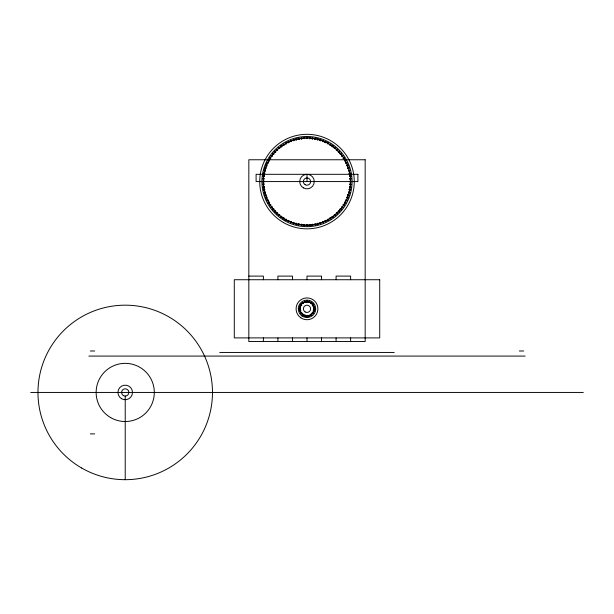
<?xml version="1.0" encoding="UTF-8"?>
<svg xmlns="http://www.w3.org/2000/svg" width="614" height="614" viewBox="0 0 614 614"><rect width="100%" height="100%" fill="white"/><g stroke="black" fill="none" stroke-linecap="round" stroke-linejoin="round"><path stroke-width="0.92" d="M311.743 138.257C311.659 139.094 312.994 139.301 313.171 138.488C312.273 135.617 311.006 140.529 313.186 138.38M300.814 224.762L301.336 224.156L302.103 224.409L300.891 224.517L301.443 225.576L302.257 224.939M304.989 225.161L304.214 225.837L303.6 224.816L304.805 224.632L304.068 224.409L303.539 225.062M309.019 137.935L309.932 138.733L310.316 137.59L309.126 137.643L309.671 138.756L310.461 138.081M306.279 137.996L306.793 138.649L307.553 138.426L306.34 138.25L306.946 137.221L307.729 137.95M300.453 308.873L300.446 308.712M306.271 225.2C306.225 224.394 307.499 224.202 307.698 224.985C306.862 227.871 305.542 222.959 307.721 225.138M307.107 315.366L307.698 315.895L306.647 315.45L306.447 316.563L307.253 316.77L307.729 316.049M307.721 301.597L307.299 300.883L306.486 301.029L306.693 302.203L307.729 301.581L307 302.272M313.547 308.873L314.076 309.517L313.631 308.466L314.782 308.305L314.913 309.164L314.222 309.54M303.539 138.089C304.521 138.994 305.726 138.319 303.792 138.587C302.733 137.551 305.035 136.753 304.989 137.996M314.452 138.641C314.307 139.562 315.834 139.739 315.895 138.802C314.805 136.178 313.815 140.921 315.888 138.856M298.112 224.287L298.65 223.719L299.425 224.018L298.204 224.049L298.688 225.138L299.54 224.555M309.126 302.618C311.866 298.604 305.672 303.7 309.924 302.165M306.279 315.987L307 315.358M313.554 308.712L314.184 308.098M294.229 223.235L293.346 223.772L292.947 222.613L294.16 222.721L293.408 222.345L292.832 222.836M319.771 139.915C319.518 140.783 320.938 141.174 321.176 140.307C320.654 137.528 318.597 141.903 321.153 140.36M296.854 224.01L295.971 224.532L295.587 223.373L296.792 223.488L296.094 223.105L295.464 223.596M317.162 139.086L317.906 140.046L318.474 138.948L317.284 138.864L317.645 140.015L318.551 139.501M305.457 315.911L304.836 316.456L304.107 316.064L304.559 315.028L305.48 315.711L305.028 315.059M308.543 301.727L308.972 302.579M291.635 222.352L290.721 222.828L290.399 221.646L291.604 221.831L290.921 221.408L290.268 221.861M289.102 221.301L288.112 221.708L287.928 220.518L289.11 220.802L288.434 220.319L287.766 220.733M327.339 143.085L328.321 142.686L328.651 143.699M322.381 140.752L323.325 140.337L323.716 141.327M324.898 141.842L325.888 141.443L326.234 142.417M304.076 315.473L304.874 315.013M329.733 144.397L330.769 144.129L330.961 145.173M303.37 315.036L302.341 315.32L302.326 314.092L303.446 314.583L302.925 314L302.157 314.245M286.623 220.15C287.475 218.952 284.888 221.884 285.372 219.413C286.677 218.945 286.861 219.236 285.349 219.451M281.972 217.256C282.77 217.026 279.57 218.031 280.997 216.235C282.471 216.496 282.156 216.42 280.805 216.397M284.244 218.791C285.088 218.193 282.056 220.004 283.154 217.855C284.566 217.809 284.482 217.916 283.046 217.97M310.669 302.541L311.705 302.349L311.843 303.393M332.051 145.856L333.072 145.695L333.225 146.715M335.397 148.381C335.72 148.818 334.975 146.439 334.285 147.46M275.732 211.93C276.86 211.016 273.606 213.158 274.742 210.871C276.085 210.809 276.2 211.17 274.704 210.901M276.607 212.874C278.134 213.127 278.173 212.843 276.684 212.805C275.394 214.793 278.695 213.388 277.666 213.872M279.754 215.652C280.682 215.437 277.252 216.189 278.933 214.509C280.444 215.092 279.877 214.57 278.633 214.723M337.431 150.23L337.362 149.24L336.372 149.24M338.26 151.221L339.296 151.174L339.296 152.241M272.179 207.77C273.422 206.688 270.229 208.975 271.196 206.695C272.432 206.404 272.908 207.171 271.281 206.626M273.852 209.942C275.103 209.029 271.641 210.901 272.961 208.791C274.289 208.783 274.427 209.197 272.923 208.821M340.148 153.208L341.177 153.3L341.039 154.36M312.426 303.976L313.47 304.114L313.278 305.15M301.574 313.654L301.842 313.048L301.052 313.815L300.399 312.979L300.975 312.38L301.735 312.71M341.86 155.35L342.881 155.503L342.719 156.524M269.822 204.308C271.81 205.291 270.383 203.633 269.485 204.692C269.07 206.818 271.925 204.355 270.559 205.56M344.27 158.78L344.423 157.767L343.441 157.591M267.888 200.778C269.277 199.596 266.207 201.96 266.936 199.719C267.996 199.059 268.978 200.456 267.22 199.489M346.112 162.372L347.11 162.641L346.833 163.631M269.124 203.226C270.605 201.899 267.336 204.462 268.218 202.113C269.293 201.622 270.114 202.704 268.471 201.929M344.876 159.924C344.684 159.41 346.757 160.906 345.536 161.221M300.407 311.72L300.814 311.045L299.901 311.766L299.44 310.738L300.208 310.346L300.799 310.945M266.177 196.956C268.111 198.115 266.668 196.28 265.755 197.393C265.363 199.473 268.272 197.063 266.752 198.291M347.248 164.859L348.215 165.197L347.877 166.171M300.776 312.449L301.674 312.626M265.785 195.728C267.328 194.569 264.181 196.749 264.949 194.592C265.985 193.894 266.99 195.582 265.286 194.362M348.215 167.422L349.166 167.822L348.767 168.766M313.654 305.895L314.606 306.348L314.092 307.276M264.342 190.447C265.885 189.028 263.452 191.545 263.452 189.526C263.982 188.176 265.916 190.348 264.058 189.028M349.658 172.695L350.556 173.209L349.988 174.115M264.926 193.126C266.53 191.729 263.92 194.216 264.074 192.144C264.749 190.992 266.399 192.888 264.619 191.706M349.067 170.024L349.957 170.546L349.389 171.436M263.866 187.754C265.432 186.38 263.122 188.774 263.007 186.879C263.46 185.405 265.517 187.661 263.675 186.318M350.133 175.397C348.775 175.335 352.49 175.896 350.371 176.824M263.567 185.037C265.002 183.655 263.444 185.804 262.738 184.407C262.662 182.596 265.409 184.76 263.475 183.586M350.433 178.114L351.269 178.789L350.533 179.564M299.947 310.354L300.776 310.837M263.383 180.846C265.54 182.005 262.132 179.795 262.738 181.921C263.59 183.049 264.956 180.746 263.383 182.304M350.678 182.297L351.354 181.575L350.678 180.846M299.778 309.54C301.436 308.842 298.496 310.2 299.033 308.612C299.202 307.391 301.267 308.942 299.832 308.098M263.475 179.564C264.979 178.29 263.559 180.209 262.738 178.943C262.6 177.101 265.371 179.303 263.567 178.114M350.525 183.586L351.269 184.361L350.44 185.037M248.831 276.1L263.375 276.1L263.375 279.731M90.327 350.993L94.679 350.993M519.321 350.993L523.673 350.993M219.751 352.444L394.249 352.444M88.869 356.082L525.131 356.082M30.7 392.438L583.3 392.438M90.327 433.883L94.679 433.883M263.675 176.832C264.949 175.811 264.442 176.817 263.145 176.556C262.117 174.583 265.655 176.187 263.866 175.397M350.325 186.318L351.001 187.132L350.141 187.754M264.058 174.123C265.701 172.994 264.189 174.767 263.421 173.47C263.375 171.621 265.962 173.962 264.342 172.695M349.942 189.028L350.556 189.933L349.665 190.455M264.619 171.444C265.9 170.6 265.586 171.275 264.181 171.183C263.137 169.218 266.653 170.815 264.933 170.024M349.381 191.706L349.98 192.504L349.128 193.141M299.947 307.284C301.297 306.44 300.691 307.468 299.417 306.854C298.872 304.859 301.942 306.946 300.346 305.895M314.053 310.354L314.621 311.237L313.654 311.743M306.9 302.265L306.279 301.651M265.286 168.781C266.676 168.136 266.33 168.612 264.918 168.512C263.905 166.686 267.32 168.136 265.785 167.422M348.714 194.362L349.166 195.329L348.215 195.728M266.169 166.187C267.589 165.65 267.213 166.095 265.816 165.895C265.048 163.815 268.272 165.849 266.752 164.859M347.823 196.956L348.238 197.9L347.294 198.307M268.471 161.221C269.577 161.052 269.999 160.477 268.372 161.167C266.837 159.156 270.574 160.569 269.124 159.924M345.528 201.929L345.889 202.896L344.876 203.226M267.213 163.654C268.863 163.124 267.95 163.708 266.936 163.431C266.062 161.275 269.369 163.362 267.888 162.372M346.78 199.489L347.133 200.456L346.119 200.786M300.776 305.189C304.674 304.897 297.406 304.897 301.574 303.976M313.224 312.449L313.501 313.478L312.426 313.654M344.178 204.308L344.477 205.299L343.487 205.59M271.327 156.555C272.501 156.516 272.938 155.918 271.234 156.486C269.891 154.651 273.376 155.872 272.14 155.35M269.776 158.811C271.188 158.535 271.073 158.727 269.554 158.596C268.786 156.463 271.964 158.596 270.559 157.591M272.969 154.36C273.852 154.759 274.88 153.124 273.261 154.482C271.158 152.955 274.865 153.3 273.852 153.208M342.719 206.626L342.85 207.686L341.829 207.77M310.845 303.523L311.797 303.439L310.807 303.493M341.077 208.821L341.177 209.85L340.148 209.942M277.666 149.279C278.449 149.202 275.179 149.11 276.922 150.468C278.403 149.724 277.896 150.3 276.607 150.276M274.704 152.241C275.909 152.548 276.507 151.428 274.926 152.387C273.176 150.691 276.622 151.336 275.74 151.221M339.296 210.901L339.335 211.937L338.268 211.93M337.393 212.874L337.362 213.91L336.334 213.872M279.754 147.498L278.725 147.398L278.84 148.596L279.915 148.043L279.401 148.657L278.633 148.427M334.285 215.691L335.313 215.714L335.367 214.723M333.195 216.397L333.11 217.425L332.051 217.295M312.326 305.012L312.925 305.273L312.265 304.928M281.949 145.856L280.928 145.695L280.997 146.915L282.072 146.393L281.519 146.992L280.775 146.715M311.843 314.245L311.659 315.32L310.669 315.097M302.157 303.393L302.917 303.638L303.446 303.04L302.326 303.539L302.295 302.349L303.331 302.541A7.268 7.268 0 0 0 303.362 315.112A7.268 7.268 0 0 0 314.268 308.819A7.268 7.268 0 0 0 303.362 302.518M283.046 145.18L283.798 145.449L284.343 144.85L283.238 145.357L283.231 144.129L284.267 144.397M330.954 217.97L330.808 218.991L329.756 218.791M285.349 143.699L286.055 144.067L286.677 143.561L285.548 143.929L285.679 142.686L286.661 143.085M328.651 219.451C328.613 218.507 328.628 221.731 327.377 220.15M290.292 141.335L291.005 141.734L291.627 141.251L290.445 141.542L290.622 140.353L291.619 140.752M287.766 142.417L288.457 142.824L289.11 142.348L287.958 142.655L288.112 141.443L289.102 141.842M326.234 220.733L325.834 221.731L324.898 221.309M292.847 140.36L293.507 140.813L294.183 140.383L292.993 140.583L293.292 139.393L294.229 139.915M313.24 306.846L313.884 307.299L313.209 306.747M323.731 221.861L323.325 222.813L322.335 222.091L323.378 221.485L322.588 221.585L322.365 222.352M309.924 315.473L309.517 316.41L308.558 315.957M304.076 302.165L304.721 302.625L305.404 302.234L304.153 302.311L304.575 301.198L305.465 301.766M318.536 223.596L318.083 224.517L317.162 224.064M321.168 222.836L320.654 223.772L319.764 222.928L320.853 222.445L320.094 222.452L319.779 223.243M296.854 139.14C296.355 137.544 294.451 139.908 296.201 140.046C297.759 138.603 296.178 140.806 295.449 139.508M314.475 224.617L315.312 225.138L315.895 224.34M298.112 138.856C298.143 140.322 300.315 138.319 299.31 139.263C296.946 140.023 298.926 136.646 299.548 138.641M300.814 138.38C300.76 139.432 302.533 138.772 302.249 138.411C300.484 140.575 300.783 135.955 302.257 138.204M313.186 224.762L312.61 225.568L311.743 224.939M309.019 225.215C309.563 223.964 311.336 224.793 309.264 224.563C308.19 225.683 310.646 226.366 310.461 225.062M350.625 279.731L350.625 276.1L336.081 276.1L336.081 279.731M350.625 337.9L350.625 341.537M336.081 337.9L336.081 341.537M321.544 279.731L321.544 276.1L307 276.1L307 279.731M321.544 337.9L321.544 341.537M307 174.307L307 181.575M307 337.9L307 341.537M292.456 279.731L292.456 276.1L277.919 276.1L277.919 279.731M292.456 337.9L292.456 341.537M277.919 337.9L277.919 341.537M263.375 337.9L263.375 341.537M125.225 396.068L125.225 479.688M314.445 224.402C315.166 223.335 316.494 223.726 314.452 224.356M331.913 146.255C333.248 147.652 332.673 146.823 331.921 146.186M348.529 192.397C348.399 194.101 349.32 190.186 348.537 192.32M336.134 149.739C337.7 151.528 336.295 149.624 336.134 149.739M338.076 211.408L339.12 210.786L338.076 211.408M345.751 200.118L346.58 199.427L345.751 200.087M344.5 160.523L345.229 161.282L344.508 160.454M308.52 315.703C309.141 314.821 310.438 314.782 308.52 315.703M313.186 306.539L313.508 305.972L313.194 306.486M334.085 215.153L335.067 214.509L334.085 215.153M347.762 168.059C348.729 170.224 347.67 166.762 347.762 168.059M317.123 223.795C317.653 222.966 318.912 222.767 317.123 223.795M349.128 189.718C348.936 191.353 349.98 187.454 349.136 189.642M349.811 178.804C350.295 180.961 349.957 176.893 349.811 178.804M312.158 313.056C311.743 314.314 313.585 310.753 312.158 313.002M329.649 144.704C330.731 145.932 330.731 145.595 329.657 144.643M334.085 147.928L335.075 148.634L334.085 147.928M339.887 209.351C339.358 210.188 341.783 207.156 339.895 209.297M346.833 197.601C346.58 199.036 347.9 195.283 346.833 197.601M343.111 158.159C344.3 160.361 342.996 157.069 343.111 158.159M346.833 165.481C347.754 167.668 346.803 164.099 346.841 165.442M336.142 213.334C335.697 213.58 338.276 211.469 336.142 213.334M349.558 176.064L350.157 176.824L349.558 176.011M349.558 187.001C349.489 188.767 350.256 184.783 349.558 186.948M310.546 302.894L310.73 303.416L310.546 302.886M327.293 143.3C328.306 144.536 328.613 144.152 327.293 143.292M341.568 207.179L342.581 206.55L341.576 207.102M324.852 221.002C325.313 220.157 326.702 220.019 324.852 220.994M345.751 162.956C346.948 164.989 345.736 162.303 345.751 162.956M347.762 195.014C347.524 196.633 348.798 192.596 347.762 195.014M341.568 155.887L342.589 156.601L341.568 155.872M349.811 184.269C350.072 186.341 350.18 182.181 349.811 184.269M349.128 173.355C349.88 175.581 349.143 171.851 349.128 173.332M343.111 204.899C342.727 206.335 344.5 202.52 343.111 204.884M327.293 219.758L328.252 219.114L327.293 219.758M339.887 153.715L340.847 154.459L339.895 153.646M349.903 181.521C350.371 183.916 350.233 179.365 349.903 181.468M310.546 314.644C310.715 314.13 312.526 313.409 310.546 314.637M344.508 202.536C344.27 204.224 345.505 200.271 344.508 202.49M348.529 170.669C349.328 172.664 348.476 169.74 348.529 170.646M322.335 140.951C323.087 142.179 323.862 141.88 322.335 140.944M329.649 218.354C329.503 218.323 331.706 216.75 329.649 218.338M338.076 151.65L339.12 152.364L338.076 151.635M312.158 304.483L312.342 304.06L312.158 304.475M331.921 216.803L332.988 216.228L331.921 216.788M311.743 224.793C312.649 223.826 313.662 224.133 311.743 224.785M313.194 310.991C313.063 312.864 314.053 308.665 313.194 310.991M365.169 159.763L248.831 159.763L248.831 341.537L365.169 341.537L365.169 159.763M357.901 174.307L256.099 174.307L256.099 181.575L357.901 181.575L357.901 174.307M379.713 279.731L234.287 279.731L234.287 337.9L379.713 337.9L379.713 279.731M325.22 142.732L324.852 142.195L325.197 142.717M81.601 467.998A87.249 87.249 0 0 0 212.475 392.438A87.249 87.249 0 0 0 81.601 316.87A87.249 87.249 0 0 0 81.601 467.998M123.406 395.585A3.638 3.638 0 0 0 128.856 392.438A3.638 3.638 0 0 0 123.406 389.284A3.638 3.638 0 0 0 123.406 395.585M121.587 398.732A7.268 7.268 0 0 0 132.494 392.438A7.268 7.268 0 0 0 121.587 386.137A7.268 7.268 0 0 0 121.587 398.732M110.681 417.62A29.081 29.081 0 0 0 154.306 392.438A29.081 29.081 0 0 0 110.681 367.249A29.081 29.081 0 0 0 110.681 417.62M305.181 184.722A3.638 3.638 0 0 0 310.638 181.575A3.638 3.638 0 0 0 305.181 178.428A3.638 3.638 0 0 0 305.181 184.722M305.181 311.966A3.638 3.638 0 0 0 310.638 308.819A3.638 3.638 0 0 0 305.181 305.672A3.638 3.638 0 0 0 305.181 311.966M285.188 219.359A43.625 43.625 0 0 0 350.625 181.575A43.625 43.625 0 0 0 285.188 143.791A43.625 43.625 0 0 0 285.188 219.359M303.362 187.869A7.268 7.268 0 0 0 314.268 181.575A7.268 7.268 0 0 0 303.362 175.274A7.268 7.268 0 0 0 303.362 187.869M283.369 222.506A47.263 47.263 0 0 0 354.263 181.575A47.263 47.263 0 0 0 283.369 140.644A47.263 47.263 0 0 0 283.369 222.506M300.883 317.852A10.906 10.906 0 0 0 317.875 309.594A10.906 10.906 0 0 0 302.234 299.01A10.906 10.906 0 0 0 300.883 317.852M302.111 316.041A8.726 8.726 0 0 0 315.703 309.441A8.726 8.726 0 0 0 303.186 300.967A8.726 8.726 0 0 0 302.111 316.041M284.459 220.618A45.083 45.083 0 0 0 352.083 181.575A45.083 45.083 0 0 0 284.459 142.532A45.083 45.083 0 0 0 284.459 220.618"/></g></svg>
